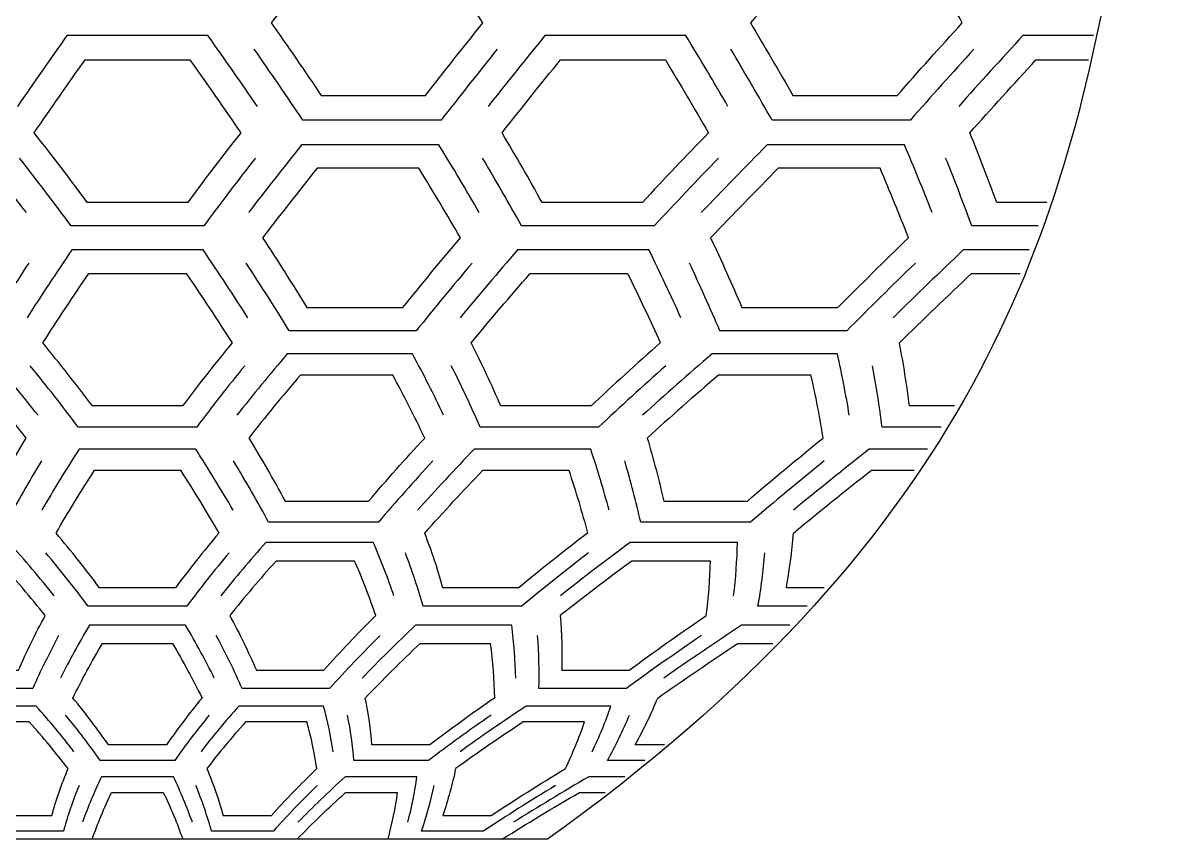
# Model space of a CAD drawing. Extents: x -15.8 to 22.7, y 5.7 to 11.5.
# Drawn here: x 16.046 to 18.343, y 5.681 to 7.327 of the extents above; entities that cross this region are included whole.
import ezdxf

# ---------------------------------------------------------------- set-up
doc = ezdxf.new("R2010")
doc.units = 0
doc.layers.add('DEFAULT', color=7, linetype='CONTINUOUS')

msp = doc.modelspace()

# ---------------------------------------------------------------- linework, layer by layer
at = {"layer": 'DEFAULT'}
msp.add_lwpolyline([(17.1036, 5.6805), (15.4509, 5.6805)], dxfattribs=at)
for points, knots in [([(18.3431, 9.8123), (18.3431, 8.6318), (18.3431, 8.0416), (18.2398, 7.4513), (18.1366, 6.8611), (17.93, 6.2708), (17.1036, 5.6805)], [0, 0, 0, 0, 1, 1, 1, 2, 2, 2, 2]), ([(16.547, 7.327), (16.584, 7.376), (16.6216, 7.425), (16.6597, 7.4739), (16.7319, 7.4739), (16.8042, 7.4739), (16.8764, 7.4739), (16.9094, 7.425), (16.9418, 7.376), (16.9737, 7.327), (16.9345, 7.278), (16.8958, 7.229), (16.8577, 7.1801), (16.7877, 7.1801), (16.7177, 7.1801), (16.6478, 7.1801), (16.6147, 7.229), (16.5812, 7.278), (16.547, 7.327)], [0, 0, 0, 0, 1, 1, 1, 2, 2, 2, 3, 3, 3, 4, 4, 4, 5, 5, 5, 6, 6, 6, 6]), ([(17.5133, 7.327), (17.5554, 7.376), (17.598, 7.425), (17.6412, 7.4739), (17.7135, 7.4739), (17.7857, 7.4739), (17.858, 7.4739), (17.8859, 7.425), (17.9132, 7.376), (17.94, 7.327), (17.8956, 7.278), (17.8519, 7.229), (17.8087, 7.1801), (17.7387, 7.1801), (17.6687, 7.1801), (17.5987, 7.1801), (17.5708, 7.229), (17.5423, 7.278), (17.5133, 7.327)], [0, 0, 0, 0, 1, 1, 1, 2, 2, 2, 3, 3, 3, 4, 4, 4, 5, 5, 5, 6, 6, 6, 6]), ([(16.2773, 7.3014), (16.2299, 7.3014), (16.1825, 7.3014), (16.1352, 7.3014), (16.1014, 7.2537), (16.0682, 7.2061), (16.0355, 7.1584)], [0, 0, 0, 0, 1, 1, 1, 2, 2, 2, 2]), ([(16.519, 7.1584), (16.4863, 7.2061), (16.4531, 7.2537), (16.4193, 7.3014), (16.3719, 7.3014), (16.3246, 7.3014), (16.2773, 7.3014)], [0, 0, 0, 0, 1, 1, 1, 2, 2, 2, 2]), ([(17.2408, 7.3014), (17.1935, 7.3014), (17.1461, 7.3014), (17.0988, 7.3014), (17.0601, 7.2537), (17.0219, 7.2061), (16.9842, 7.1584)], [0, 0, 0, 0, 1, 1, 1, 2, 2, 2, 2]), ([(17.4677, 7.1584), (17.44, 7.2061), (17.4117, 7.2537), (17.3829, 7.3014), (17.3355, 7.3014), (17.2882, 7.3014), (17.2408, 7.3014)], [0, 0, 0, 0, 1, 1, 1, 2, 2, 2, 2]), ([(18.2044, 7.3014), (18.1571, 7.3014), (18.1097, 7.3014), (18.0624, 7.3014), (18.0187, 7.2537), (17.9755, 7.2061), (17.9329, 7.1584)], [0, 0, 0, 0, 1, 1, 1, 2, 2, 2, 2]), ([(17.0024, 7.2737), (16.9643, 7.2261), (16.9267, 7.1784), (16.8896, 7.1308), (16.7966, 7.1308), (16.7037, 7.1308), (16.6107, 7.1308), (16.5786, 7.1784), (16.546, 7.2261), (16.5128, 7.2737)], [0, 0, 0, 0, 1, 1, 1, 2, 2, 2, 3, 3, 3, 3]), ([(17.9631, 7.2737), (17.92, 7.2261), (17.8775, 7.1784), (17.8354, 7.1308), (17.7425, 7.1308), (17.6495, 7.1308), (17.5566, 7.1308), (17.5294, 7.1784), (17.5017, 7.2261), (17.4735, 7.2737)], [0, 0, 0, 0, 1, 1, 1, 2, 2, 2, 3, 3, 3, 3]), ([(16.069, 7.1051), (16.1026, 7.1541), (16.1367, 7.2031), (16.1715, 7.2521), (16.2067, 7.2521), (16.242, 7.2521), (16.2773, 7.2521)], [0, 0, 0, 0, 1, 1, 1, 2, 2, 2, 2]), ([(16.2773, 7.2521), (16.3125, 7.2521), (16.3478, 7.2521), (16.3831, 7.2521), (16.4178, 7.2031), (16.4519, 7.1541), (16.4855, 7.1051)], [0, 0, 0, 0, 1, 1, 1, 2, 2, 2, 2]), ([(17.0122, 7.1051), (17.0508, 7.1541), (17.0901, 7.2031), (17.1299, 7.2521), (17.1652, 7.2521), (17.2005, 7.2521), (17.2357, 7.2521)], [0, 0, 0, 0, 1, 1, 1, 2, 2, 2, 2]), ([(17.2357, 7.2521), (17.271, 7.2521), (17.3062, 7.2521), (17.3415, 7.2521), (17.3711, 7.2031), (17.4002, 7.1541), (17.4286, 7.1051)], [0, 0, 0, 0, 1, 1, 1, 2, 2, 2, 2]), ([(17.9553, 7.1051), (17.9991, 7.1541), (18.0435, 7.2031), (18.0884, 7.2521), (18.1236, 7.2521), (18.1589, 7.2521), (18.1942, 7.2521)], [0, 0, 0, 0, 1, 1, 1, 2, 2, 2, 2]), ([(16.2773, 6.9648), (16.2435, 6.9648), (16.2098, 6.9648), (16.1761, 6.9648), (16.1413, 7.0116), (16.1057, 7.0584), (16.069, 7.1051)], [0, 0, 0, 0, 1, 1, 1, 2, 2, 2, 2]), ([(16.4855, 7.1051), (16.4489, 7.0584), (16.4132, 7.0116), (16.3785, 6.9648), (16.3447, 6.9648), (16.311, 6.9648), (16.2773, 6.9648)], [0, 0, 0, 0, 1, 1, 1, 2, 2, 2, 2]), ([(17.194, 6.9648), (17.1603, 6.9648), (17.1265, 6.9648), (17.0928, 6.9648), (17.0669, 7.0116), (17.04, 7.0584), (17.0122, 7.1051)], [0, 0, 0, 0, 1, 1, 1, 2, 2, 2, 2]), ([(17.4286, 7.1051), (17.3832, 7.0584), (17.3387, 7.0116), (17.2952, 6.9648), (17.2615, 6.9648), (17.2277, 6.9648), (17.194, 6.9648)], [0, 0, 0, 0, 1, 1, 1, 2, 2, 2, 2]), ([(18.1107, 6.9648), (18.077, 6.9648), (18.0433, 6.9648), (18.0095, 6.9648), (17.9924, 7.0116), (17.9744, 7.0584), (17.9553, 7.1051)], [0, 0, 0, 0, 1, 1, 1, 2, 2, 2, 2]), ([(16.0534, 6.9442), (16.0186, 6.9897), (15.983, 7.0352), (15.9463, 7.0807), (15.8541, 7.0807), (15.7619, 7.0807), (15.6696, 7.0807), (15.6416, 7.0352), (15.6144, 6.9897), (15.5882, 6.9442)], [0, 0, 0, 0, 1, 1, 1, 2, 2, 2, 3, 3, 3, 3]), ([(16.9663, 6.9442), (16.9401, 6.9897), (16.913, 7.0352), (16.8849, 7.0807), (16.7926, 7.0807), (16.7004, 7.0807), (16.6082, 7.0807), (16.5715, 7.0352), (16.5358, 6.9897), (16.5011, 6.9442)], [0, 0, 0, 0, 1, 1, 1, 2, 2, 2, 3, 3, 3, 3]), ([(17.8792, 6.9442), (17.8615, 6.9897), (17.8429, 7.0352), (17.8234, 7.0807), (17.7312, 7.0807), (17.639, 7.0807), (17.5467, 7.0807), (17.5015, 7.0352), (17.4573, 6.9897), (17.4139, 6.9442)], [0, 0, 0, 0, 1, 1, 1, 2, 2, 2, 3, 3, 3, 3]), ([(16.2773, 6.9177), (16.2326, 6.9177), (16.188, 6.9177), (16.1434, 6.9177), (16.1096, 6.9632), (16.075, 7.0087), (16.0394, 7.0543)], [0, 0, 0, 0, 1, 1, 1, 2, 2, 2, 2]), ([(16.5152, 7.0543), (16.4795, 7.0087), (16.4449, 6.9632), (16.4111, 6.9177), (16.3665, 6.9177), (16.3219, 6.9177), (16.2773, 6.9177)], [0, 0, 0, 0, 1, 1, 1, 2, 2, 2, 2]), ([(17.1851, 6.9177), (17.1405, 6.9177), (17.0959, 6.9177), (17.0513, 6.9177), (17.0261, 6.9632), (17, 7.0087), (16.9729, 7.0543)], [0, 0, 0, 0, 1, 1, 1, 2, 2, 2, 2]), ([(17.4487, 7.0543), (17.4046, 7.0087), (17.3613, 6.9632), (17.319, 6.9177), (17.2744, 6.9177), (17.2298, 6.9177), (17.1851, 6.9177)], [0, 0, 0, 0, 1, 1, 1, 2, 2, 2, 2]), ([(18.093, 6.9177), (18.0484, 6.9177), (18.0038, 6.9177), (17.9592, 6.9177), (17.9425, 6.9632), (17.925, 7.0087), (17.9065, 7.0543)], [0, 0, 0, 0, 1, 1, 1, 2, 2, 2, 2]), ([(16.5295, 6.8933), (16.5652, 6.94), (16.6018, 6.9868), (16.6395, 7.0336), (16.7079, 7.0336), (16.7763, 7.0336), (16.8447, 7.0336), (16.8736, 6.9868), (16.9014, 6.94), (16.9283, 6.8933), (16.8888, 6.8465), (16.8501, 6.7997), (16.8125, 6.7529), (16.748, 6.7529), (16.6834, 6.7529), (16.6189, 6.7529), (16.5901, 6.7997), (16.5602, 6.8465), (16.5295, 6.8933)], [0, 0, 0, 0, 1, 1, 1, 2, 2, 2, 3, 3, 3, 4, 4, 4, 5, 5, 5, 6, 6, 6, 6]), ([(17.4327, 6.8933), (17.4772, 6.94), (17.5227, 6.9868), (17.5692, 7.0336), (17.6376, 7.0336), (17.706, 7.0336), (17.7744, 7.0336), (17.7945, 6.9868), (17.8135, 6.94), (17.8316, 6.8933), (17.7832, 6.8465), (17.7358, 6.7997), (17.6894, 6.7529), (17.6248, 6.7529), (17.5603, 6.7529), (17.4958, 6.7529), (17.4757, 6.7997), (17.4547, 6.8465), (17.4327, 6.8933)], [0, 0, 0, 0, 1, 1, 1, 2, 2, 2, 3, 3, 3, 4, 4, 4, 5, 5, 5, 6, 6, 6, 6]), ([(16.2773, 6.8688), (16.2331, 6.8688), (16.1889, 6.8688), (16.1448, 6.8688), (16.1139, 6.8233), (16.0839, 6.7778), (16.0548, 6.7323)], [0, 0, 0, 0, 1, 1, 1, 2, 2, 2, 2]), ([(16.4997, 6.7323), (16.4706, 6.7778), (16.4406, 6.8233), (16.4097, 6.8688), (16.3656, 6.8688), (16.3214, 6.8688), (16.2773, 6.8688)], [0, 0, 0, 0, 1, 1, 1, 2, 2, 2, 2]), ([(17.1759, 6.8688), (17.1318, 6.8688), (17.0876, 6.8688), (17.0434, 6.8688), (17.004, 6.8233), (16.9654, 6.7778), (16.9278, 6.7323)], [0, 0, 0, 0, 1, 1, 1, 2, 2, 2, 2]), ([(17.3727, 6.7323), (17.3522, 6.7778), (17.3308, 6.8233), (17.3084, 6.8688), (17.2643, 6.8688), (17.2201, 6.8688), (17.1759, 6.8688)], [0, 0, 0, 0, 1, 1, 1, 2, 2, 2, 2]), ([(18.0746, 6.8688), (18.0304, 6.8688), (17.9863, 6.8688), (17.9421, 6.8688), (17.8941, 6.8233), (17.847, 6.7778), (17.8008, 6.7323)], [0, 0, 0, 0, 1, 1, 1, 2, 2, 2, 2]), ([(16.0581, 6.8424), (16.0282, 6.7969), (15.9993, 6.7514), (15.9712, 6.7058), (15.8859, 6.7058), (15.8006, 6.7058), (15.7153, 6.7058), (15.6787, 6.7514), (15.6411, 6.7969), (15.6027, 6.8424)], [0, 0, 0, 0, 1, 1, 1, 2, 2, 2, 3, 3, 3, 3]), ([(16.9518, 6.8424), (16.9134, 6.7969), (16.8758, 6.7514), (16.8392, 6.7058), (16.7539, 6.7058), (16.6686, 6.7058), (16.5833, 6.7058), (16.5552, 6.7514), (16.5263, 6.7969), (16.4964, 6.8424)], [0, 0, 0, 0, 1, 1, 1, 2, 2, 2, 3, 3, 3, 3]), ([(17.8455, 6.8424), (17.7985, 6.7969), (17.7524, 6.7514), (17.7072, 6.7058), (17.6219, 6.7058), (17.5366, 6.7058), (17.4513, 6.7058), (17.4318, 6.7514), (17.4114, 6.7969), (17.3901, 6.8424)], [0, 0, 0, 0, 1, 1, 1, 2, 2, 2, 3, 3, 3, 3]), ([(16.0866, 6.6814), (16.1165, 6.7282), (16.1473, 6.7749), (16.179, 6.8217), (16.2118, 6.8217), (16.2445, 6.8217), (16.2773, 6.8217)], [0, 0, 0, 0, 1, 1, 1, 2, 2, 2, 2]), ([(16.2773, 6.8217), (16.31, 6.8217), (16.3427, 6.8217), (16.3755, 6.8217), (16.4073, 6.7749), (16.4381, 6.7282), (16.4679, 6.6814)], [0, 0, 0, 0, 1, 1, 1, 2, 2, 2, 2]), ([(16.95, 6.6814), (16.9887, 6.7282), (17.0283, 6.7749), (17.0688, 6.8217), (17.1016, 6.8217), (17.1343, 6.8217), (17.1671, 6.8217)], [0, 0, 0, 0, 1, 1, 1, 2, 2, 2, 2]), ([(17.1671, 6.8217), (17.1998, 6.8217), (17.2326, 6.8217), (17.2653, 6.8217), (17.2883, 6.7749), (17.3103, 6.7282), (17.3313, 6.6814)], [0, 0, 0, 0, 1, 1, 1, 2, 2, 2, 2]), ([(17.8134, 6.6814), (17.8609, 6.7282), (17.9093, 6.7749), (17.9587, 6.8217), (17.9914, 6.8217), (18.0242, 6.8217), (18.0569, 6.8217)], [0, 0, 0, 0, 1, 1, 1, 2, 2, 2, 2]), ([(16.2773, 6.5543), (16.2469, 6.5543), (16.2166, 6.5543), (16.1863, 6.5543), (16.1546, 6.5967), (16.1213, 6.639), (16.0866, 6.6814)], [0, 0, 0, 0, 1, 1, 1, 2, 2, 2, 2]), ([(16.4679, 6.6814), (16.4332, 6.639), (16.3999, 6.5967), (16.3682, 6.5543), (16.3379, 6.5543), (16.3076, 6.5543), (16.2773, 6.5543)], [0, 0, 0, 0, 1, 1, 1, 2, 2, 2, 2]), ([(17.1009, 6.5543), (17.0706, 6.5543), (17.0402, 6.5543), (17.0099, 6.5543), (16.9914, 6.5967), (16.9715, 6.639), (16.95, 6.6814)], [0, 0, 0, 0, 1, 1, 1, 2, 2, 2, 2]), ([(17.3313, 6.6814), (17.2833, 6.639), (17.2368, 6.5967), (17.1918, 6.5543), (17.1615, 6.5543), (17.1312, 6.5543), (17.1009, 6.5543)], [0, 0, 0, 0, 1, 1, 1, 2, 2, 2, 2]), ([(17.9245, 6.5543), (17.8942, 6.5543), (17.8639, 6.5543), (17.8335, 6.5543), (17.8283, 6.5967), (17.8216, 6.639), (17.8134, 6.6814)], [0, 0, 0, 0, 1, 1, 1, 2, 2, 2, 2]), ([(16.0768, 6.5356), (16.0443, 6.5769), (16.0105, 6.618), (15.9753, 6.6592), (15.8911, 6.6592), (15.8069, 6.6592), (15.7228, 6.6592), (15.7005, 6.618), (15.6795, 6.5769), (15.66, 6.5356)], [0, 0, 0, 0, 1, 1, 1, 2, 2, 2, 3, 3, 3, 3]), ([(16.8945, 6.5356), (16.875, 6.5769), (16.8541, 6.618), (16.8317, 6.6592), (16.7476, 6.6592), (16.6634, 6.6592), (16.5792, 6.6592), (16.544, 6.618), (16.5102, 6.5769), (16.4778, 6.5356)], [0, 0, 0, 0, 1, 1, 1, 2, 2, 2, 3, 3, 3, 3]), ([(17.7123, 6.5356), (17.7056, 6.5769), (17.6976, 6.618), (17.6882, 6.6592), (17.604, 6.6592), (17.5199, 6.6592), (17.4357, 6.6592), (17.3876, 6.618), (17.3409, 6.5769), (17.2955, 6.5356)], [0, 0, 0, 0, 1, 1, 1, 2, 2, 2, 3, 3, 3, 3]), ([(15.6982, 6.4896), (15.7182, 6.5319), (15.7397, 6.5743), (15.7626, 6.6166), (15.8247, 6.6166), (15.8867, 6.6166), (15.9488, 6.6166), (15.985, 6.5743), (16.0197, 6.5319), (16.053, 6.4896), (16.0271, 6.4472), (16.0027, 6.4049), (15.9798, 6.3625), (15.9236, 6.3625), (15.8674, 6.3625), (15.8112, 6.3625), (15.775, 6.4049), (15.7374, 6.4472), (15.6982, 6.4896)], [0, 0, 0, 0, 1, 1, 1, 2, 2, 2, 3, 3, 3, 4, 4, 4, 5, 5, 5, 6, 6, 6, 6]), ([(16.2773, 6.5117), (16.2374, 6.5117), (16.1976, 6.5117), (16.1578, 6.5117), (16.1269, 6.5529), (16.0946, 6.5941), (16.0609, 6.6353)], [0, 0, 0, 0, 1, 1, 1, 2, 2, 2, 2]), ([(16.4936, 6.6353), (16.4599, 6.5941), (16.4276, 6.5529), (16.3967, 6.5117), (16.3569, 6.5117), (16.3171, 6.5117), (16.2773, 6.5117)], [0, 0, 0, 0, 1, 1, 1, 2, 2, 2, 2]), ([(16.5015, 6.4896), (16.5348, 6.5319), (16.5695, 6.5743), (16.6057, 6.6166), (16.6678, 6.6166), (16.7298, 6.6166), (16.7919, 6.6166), (16.8148, 6.5743), (16.8363, 6.5319), (16.8563, 6.4896), (16.8172, 6.4472), (16.7795, 6.4049), (16.7433, 6.3625), (16.6871, 6.3625), (16.6309, 6.3625), (16.5747, 6.3625), (16.5518, 6.4049), (16.5274, 6.4472), (16.5015, 6.4896)], [0, 0, 0, 0, 1, 1, 1, 2, 2, 2, 3, 3, 3, 4, 4, 4, 5, 5, 5, 6, 6, 6, 6]), ([(17.0875, 6.5117), (17.0477, 6.5117), (17.0079, 6.5117), (16.9681, 6.5117), (16.9501, 6.5529), (16.9307, 6.5941), (16.9099, 6.6353)], [0, 0, 0, 0, 1, 1, 1, 2, 2, 2, 2]), ([(17.3426, 6.6353), (17.296, 6.5941), (17.2508, 6.5529), (17.2069, 6.5117), (17.1672, 6.5117), (17.1273, 6.5117), (17.0875, 6.5117)], [0, 0, 0, 0, 1, 1, 1, 2, 2, 2, 2]), ([(17.3049, 6.4896), (17.3514, 6.5319), (17.3994, 6.5743), (17.4489, 6.6166), (17.5109, 6.6166), (17.573, 6.6166), (17.635, 6.6166), (17.6447, 6.5743), (17.6529, 6.5319), (17.6596, 6.4896), (17.6072, 6.4472), (17.5563, 6.4049), (17.5068, 6.3625), (17.4506, 6.3625), (17.3944, 6.3625), (17.3382, 6.3625), (17.3286, 6.4049), (17.3175, 6.4472), (17.3049, 6.4896)], [0, 0, 0, 0, 1, 1, 1, 2, 2, 2, 3, 3, 3, 4, 4, 4, 5, 5, 5, 6, 6, 6, 6]), ([(17.8978, 6.5117), (17.858, 6.5117), (17.8181, 6.5117), (17.7783, 6.5117), (17.7732, 6.5529), (17.7668, 6.5941), (17.7589, 6.6353)], [0, 0, 0, 0, 1, 1, 1, 2, 2, 2, 2]), ([(16.2773, 6.4674), (16.2381, 6.4674), (16.199, 6.4674), (16.1599, 6.4674), (16.1332, 6.4262), (16.108, 6.385), (16.0842, 6.3438)], [0, 0, 0, 0, 1, 1, 1, 2, 2, 2, 2]), ([(16.4703, 6.3438), (16.4465, 6.385), (16.4213, 6.4262), (16.3947, 6.4674), (16.3555, 6.4674), (16.3164, 6.4674), (16.2773, 6.4674)], [0, 0, 0, 0, 1, 1, 1, 2, 2, 2, 2]), ([(17.0736, 6.4674), (17.0345, 6.4674), (16.9954, 6.4674), (16.9562, 6.4674), (16.9167, 6.4262), (16.8786, 6.385), (16.8419, 6.3438)], [0, 0, 0, 0, 1, 1, 1, 2, 2, 2, 2]), ([(17.228, 6.3438), (17.2171, 6.385), (17.2047, 6.4262), (17.191, 6.4674), (17.1519, 6.4674), (17.1128, 6.4674), (17.0736, 6.4674)], [0, 0, 0, 0, 1, 1, 1, 2, 2, 2, 2]), ([(17.87, 6.4674), (17.8309, 6.4674), (17.7917, 6.4674), (17.7526, 6.4674), (17.7002, 6.4262), (17.6492, 6.385), (17.5995, 6.3438)], [0, 0, 0, 0, 1, 1, 1, 2, 2, 2, 2]), ([(16.0838, 6.4435), (16.0588, 6.4023), (16.0351, 6.3611), (16.0128, 6.3199), (15.939, 6.3199), (15.8653, 6.3199), (15.7916, 6.3199), (15.7564, 6.3611), (15.7198, 6.4023), (15.6818, 6.4435)], [0, 0, 0, 0, 1, 1, 1, 2, 2, 2, 3, 3, 3, 3]), ([(16.8727, 6.4435), (16.8347, 6.4023), (16.7981, 6.3611), (16.7629, 6.3199), (16.6892, 6.3199), (16.6155, 6.3199), (16.5417, 6.3199), (16.5194, 6.3611), (16.4958, 6.4023), (16.4707, 6.4435)], [0, 0, 0, 0, 1, 1, 1, 2, 2, 2, 3, 3, 3, 3]), ([(17.6616, 6.4435), (17.6107, 6.4023), (17.5612, 6.3611), (17.5131, 6.3199), (17.4394, 6.3199), (17.3656, 6.3199), (17.2919, 6.3199), (17.2825, 6.3611), (17.2717, 6.4023), (17.2596, 6.4435)], [0, 0, 0, 0, 1, 1, 1, 2, 2, 2, 3, 3, 3, 3]), ([(16.1132, 6.2978), (16.1376, 6.3401), (16.1635, 6.3825), (16.1908, 6.4248), (16.2196, 6.4248), (16.2484, 6.4248), (16.2773, 6.4248)], [0, 0, 0, 0, 1, 1, 1, 2, 2, 2, 2]), ([(16.2773, 6.4248), (16.3061, 6.4248), (16.3349, 6.4248), (16.3637, 6.4248), (16.391, 6.3825), (16.4169, 6.3401), (16.4414, 6.2978)], [0, 0, 0, 0, 1, 1, 1, 2, 2, 2, 2]), ([(16.8564, 6.2978), (16.8941, 6.3401), (16.9332, 6.3825), (16.9738, 6.4248), (17.0027, 6.4248), (17.0315, 6.4248), (17.0603, 6.4248)], [0, 0, 0, 0, 1, 1, 1, 2, 2, 2, 2]), ([(17.0603, 6.4248), (17.0891, 6.4248), (17.1179, 6.4248), (17.1467, 6.4248), (17.1608, 6.3825), (17.1734, 6.3401), (17.1846, 6.2978)], [0, 0, 0, 0, 1, 1, 1, 2, 2, 2, 2]), ([(17.5996, 6.2978), (17.6506, 6.3401), (17.703, 6.3825), (17.7569, 6.4248), (17.7857, 6.4248), (17.8145, 6.4248), (17.8433, 6.4248)], [0, 0, 0, 0, 1, 1, 1, 2, 2, 2, 2]), ([(16.2773, 6.1876), (16.2518, 6.1876), (16.2263, 6.1876), (16.2008, 6.1876), (16.1735, 6.2243), (16.1443, 6.2611), (16.1132, 6.2978)], [0, 0, 0, 0, 1, 1, 1, 2, 2, 2, 2]), ([(16.4414, 6.2978), (16.4103, 6.2611), (16.381, 6.2243), (16.3537, 6.1876), (16.3282, 6.1876), (16.3027, 6.1876), (16.2773, 6.1876)], [0, 0, 0, 0, 1, 1, 1, 2, 2, 2, 2]), ([(16.9696, 6.1876), (16.9441, 6.1876), (16.9186, 6.1876), (16.8931, 6.1876), (16.8828, 6.2243), (16.8705, 6.2611), (16.8564, 6.2978)], [0, 0, 0, 0, 1, 1, 1, 2, 2, 2, 2]), ([(17.1846, 6.2978), (17.1365, 6.2611), (17.0903, 6.2243), (17.046, 6.1876), (17.0205, 6.1876), (16.995, 6.1876), (16.9696, 6.1876)], [0, 0, 0, 0, 1, 1, 1, 2, 2, 2, 2]), ([(17.6619, 6.1876), (17.6364, 6.1876), (17.6109, 6.1876), (17.5854, 6.1876), (17.592, 6.2243), (17.5968, 6.2611), (17.5996, 6.2978)], [0, 0, 0, 0, 1, 1, 1, 2, 2, 2, 2]), ([(16.1093, 6.1714), (16.0808, 6.2071), (16.0505, 6.2429), (16.0183, 6.2786), (15.9462, 6.2786), (15.874, 6.2786), (15.8018, 6.2786), (15.7862, 6.2429), (15.7724, 6.2071), (15.7603, 6.1714)], [0, 0, 0, 0, 1, 1, 1, 2, 2, 2, 3, 3, 3, 3]), ([(16.7942, 6.1714), (16.7821, 6.2071), (16.7683, 6.2429), (16.7527, 6.2786), (16.6805, 6.2786), (16.6083, 6.2786), (16.5362, 6.2786), (16.5041, 6.2429), (16.4737, 6.2071), (16.4452, 6.1714)], [0, 0, 0, 0, 1, 1, 1, 2, 2, 2, 3, 3, 3, 3]), ([(17.479, 6.1714), (17.4834, 6.2071), (17.4861, 6.2429), (17.487, 6.2786), (17.4149, 6.2786), (17.3427, 6.2786), (17.2705, 6.2786), (17.2219, 6.2429), (17.175, 6.2071), (17.13, 6.1714)], [0, 0, 0, 0, 1, 1, 1, 2, 2, 2, 3, 3, 3, 3]), ([(16.2773, 6.1507), (16.2441, 6.1507), (16.2109, 6.1507), (16.1777, 6.1507), (16.1511, 6.1864), (16.1227, 6.2221), (16.0926, 6.2578)], [0, 0, 0, 0, 1, 1, 1, 2, 2, 2, 2]), ([(16.4619, 6.2578), (16.4318, 6.2221), (16.4034, 6.1864), (16.3768, 6.1507), (16.3436, 6.1507), (16.3104, 6.1507), (16.2773, 6.1507)], [0, 0, 0, 0, 1, 1, 1, 2, 2, 2, 2]), ([(16.9525, 6.1507), (16.9193, 6.1507), (16.8861, 6.1507), (16.8529, 6.1507), (16.8428, 6.1864), (16.831, 6.2221), (16.8173, 6.2578)], [0, 0, 0, 0, 1, 1, 1, 2, 2, 2, 2]), ([(17.1867, 6.2578), (17.14, 6.2221), (17.0951, 6.1864), (17.052, 6.1507), (17.0188, 6.1507), (16.9857, 6.1507), (16.9525, 6.1507)], [0, 0, 0, 0, 1, 1, 1, 2, 2, 2, 2]), ([(17.6277, 6.1507), (17.5945, 6.1507), (17.5613, 6.1507), (17.5282, 6.1507), (17.5346, 6.1864), (17.5392, 6.2221), (17.5421, 6.2578)], [0, 0, 0, 0, 1, 1, 1, 2, 2, 2, 2]), ([(15.797, 6.1315), (15.8092, 6.1682), (15.8234, 6.2049), (15.8394, 6.2416), (15.8922, 6.2416), (15.945, 6.2416), (15.9978, 6.2416), (16.0308, 6.2049), (16.0619, 6.1682), (16.0912, 6.1315), (16.0714, 6.0948), (16.0535, 6.0581), (16.0375, 6.0213), (15.9922, 6.0213), (15.9469, 6.0213), (15.9016, 6.0213), (15.8686, 6.0581), (15.8337, 6.0948), (15.797, 6.1315)], [0, 0, 0, 0, 1, 1, 1, 2, 2, 2, 3, 3, 3, 4, 4, 4, 5, 5, 5, 6, 6, 6, 6]), ([(16.4633, 6.1315), (16.4926, 6.1682), (16.5237, 6.2049), (16.5567, 6.2416), (16.6095, 6.2416), (16.6623, 6.2416), (16.7151, 6.2416), (16.7311, 6.2049), (16.7453, 6.1682), (16.7576, 6.1315), (16.7208, 6.0948), (16.6859, 6.0581), (16.6529, 6.0213), (16.6076, 6.0213), (16.5623, 6.0213), (16.517, 6.0213), (16.501, 6.0581), (16.4831, 6.0948), (16.4633, 6.1315)], [0, 0, 0, 0, 1, 1, 1, 2, 2, 2, 3, 3, 3, 4, 4, 4, 5, 5, 5, 6, 6, 6, 6]), ([(17.1297, 6.1315), (17.1759, 6.1682), (17.224, 6.2049), (17.274, 6.2416), (17.3268, 6.2416), (17.3796, 6.2416), (17.4323, 6.2416), (17.4314, 6.2049), (17.4286, 6.1682), (17.4239, 6.1315), (17.3702, 6.0948), (17.3183, 6.0581), (17.2684, 6.0213), (17.2231, 6.0213), (17.1778, 6.0213), (17.1325, 6.0213), (17.1334, 6.0581), (17.1325, 6.0948), (17.1297, 6.1315)], [0, 0, 0, 0, 1, 1, 1, 2, 2, 2, 3, 3, 3, 4, 4, 4, 5, 5, 5, 6, 6, 6, 6]), ([(16.2773, 6.1123), (16.245, 6.1123), (16.2126, 6.1123), (16.1803, 6.1123), (16.1592, 6.0766), (16.1399, 6.0409), (16.1223, 6.0051)], [0, 0, 0, 0, 1, 1, 1, 2, 2, 2, 2]), ([(16.4322, 6.0051), (16.4146, 6.0409), (16.3953, 6.0766), (16.3742, 6.1123), (16.3419, 6.1123), (16.3096, 6.1123), (16.2773, 6.1123)], [0, 0, 0, 0, 1, 1, 1, 2, 2, 2, 2]), ([(16.9347, 6.1123), (16.9024, 6.1123), (16.8701, 6.1123), (16.8378, 6.1123), (16.8002, 6.0766), (16.7644, 6.0409), (16.7303, 6.0051)], [0, 0, 0, 0, 1, 1, 1, 2, 2, 2, 2]), ([(17.0401, 6.0051), (17.0391, 6.0409), (17.0362, 6.0766), (17.0317, 6.1123), (16.9993, 6.1123), (16.967, 6.1123), (16.9347, 6.1123)], [0, 0, 0, 0, 1, 1, 1, 2, 2, 2, 2]), ([(17.5922, 6.1123), (17.5599, 6.1123), (17.5276, 6.1123), (17.4953, 6.1123), (17.4412, 6.0766), (17.3888, 6.0409), (17.3382, 6.0051)], [0, 0, 0, 0, 1, 1, 1, 2, 2, 2, 2]), ([(16.1184, 6.0915), (16.0993, 6.0558), (16.0819, 6.0201), (16.0663, 5.9844), (16.0075, 5.9844), (15.9487, 5.9844), (15.8899, 5.9844), (15.8578, 6.0201), (15.8239, 6.0558), (15.7882, 6.0915)], [0, 0, 0, 0, 1, 1, 1, 2, 2, 2, 3, 3, 3, 3]), ([(16.7663, 6.0915), (16.7306, 6.0558), (16.6968, 6.0201), (16.6646, 5.9844), (16.6058, 5.9844), (16.547, 5.9844), (16.4882, 5.9844), (16.4726, 6.0201), (16.4553, 6.0558), (16.4361, 6.0915)], [0, 0, 0, 0, 1, 1, 1, 2, 2, 2, 3, 3, 3, 3]), ([(17.4142, 6.0915), (17.362, 6.0558), (17.3116, 6.0201), (17.263, 5.9844), (17.2042, 5.9844), (17.1454, 5.9844), (17.0866, 5.9844), (17.0875, 6.0201), (17.0866, 6.0558), (17.084, 6.0915)], [0, 0, 0, 0, 1, 1, 1, 2, 2, 2, 3, 3, 3, 3]), ([(16.1471, 5.9652), (16.1651, 6.0019), (16.1849, 6.0386), (16.2066, 6.0753), (16.2301, 6.0753), (16.2537, 6.0753), (16.2773, 6.0753)], [0, 0, 0, 0, 1, 1, 1, 2, 2, 2, 2]), ([(16.2773, 6.0753), (16.3008, 6.0753), (16.3244, 6.0753), (16.3479, 6.0753), (16.3696, 6.0386), (16.3895, 6.0019), (16.4074, 5.9652)], [0, 0, 0, 0, 1, 1, 1, 2, 2, 2, 2]), ([(16.7366, 5.9652), (16.7715, 6.0019), (16.8083, 6.0386), (16.847, 6.0753), (16.8705, 6.0753), (16.8941, 6.0753), (16.9177, 6.0753)], [0, 0, 0, 0, 1, 1, 1, 2, 2, 2, 2]), ([(16.9177, 6.0753), (16.9412, 6.0753), (16.9648, 6.0753), (16.9883, 6.0753), (16.9931, 6.0386), (16.9959, 6.0019), (16.9969, 5.9652)], [0, 0, 0, 0, 1, 1, 1, 2, 2, 2, 2]), ([(17.3261, 5.9652), (17.378, 6.0019), (17.4317, 6.0386), (17.4874, 6.0753), (17.5109, 6.0753), (17.5345, 6.0753), (17.5581, 6.0753)], [0, 0, 0, 0, 1, 1, 1, 2, 2, 2, 2]), ([(16.2773, 5.8709), (16.2577, 5.8709), (16.2382, 5.8709), (16.2186, 5.8709), (16.1969, 5.9024), (16.1731, 5.9338), (16.1471, 5.9652)], [0, 0, 0, 0, 1, 1, 1, 2, 2, 2, 2]), ([(16.4074, 5.9652), (16.3814, 5.9338), (16.3576, 5.9024), (16.3359, 5.8709), (16.3163, 5.8709), (16.2968, 5.8709), (16.2773, 5.8709)], [0, 0, 0, 0, 1, 1, 1, 2, 2, 2, 2]), ([(16.8083, 5.8709), (16.7888, 5.8709), (16.7693, 5.8709), (16.7497, 5.8709), (16.7475, 5.9024), (16.7431, 5.9338), (16.7366, 5.9652)], [0, 0, 0, 0, 1, 1, 1, 2, 2, 2, 2]), ([(16.9969, 5.9652), (16.9514, 5.9338), (16.9081, 5.9024), (16.867, 5.8709), (16.8474, 5.8709), (16.8279, 5.8709), (16.8083, 5.8709)], [0, 0, 0, 0, 1, 1, 1, 2, 2, 2, 2]), ([(17.3395, 5.8709), (17.3199, 5.8709), (17.3004, 5.8709), (17.2808, 5.8709), (17.2981, 5.9024), (17.3131, 5.9338), (17.3261, 5.9652)], [0, 0, 0, 0, 1, 1, 1, 2, 2, 2, 2]), ([(16.1491, 5.8571), (16.1258, 5.8876), (16.1004, 5.9182), (16.073, 5.9488), (16.0161, 5.9488), (15.9591, 5.9488), (15.9022, 5.9488), (15.8937, 5.9182), (15.8873, 5.8876), (15.8829, 5.8571)], [0, 0, 0, 0, 1, 1, 1, 2, 2, 2, 3, 3, 3, 3]), ([(16.2773, 5.8393), (16.2521, 5.8393), (16.227, 5.8393), (16.2019, 5.8393), (16.1807, 5.8699), (16.1576, 5.9004), (16.1324, 5.931)], [0, 0, 0, 0, 1, 1, 1, 2, 2, 2, 2]), ([(16.4221, 5.931), (16.3969, 5.9004), (16.3738, 5.8699), (16.3527, 5.8393), (16.3275, 5.8393), (16.3024, 5.8393), (16.2773, 5.8393)], [0, 0, 0, 0, 1, 1, 1, 2, 2, 2, 2]), ([(16.6716, 5.8571), (16.6672, 5.8876), (16.6608, 5.9182), (16.6523, 5.9488), (16.5954, 5.9488), (16.5384, 5.9488), (16.4815, 5.9488), (16.4541, 5.9182), (16.4287, 5.8876), (16.4054, 5.8571)], [0, 0, 0, 0, 1, 1, 1, 2, 2, 2, 3, 3, 3, 3]), ([(16.7888, 5.8393), (16.7636, 5.8393), (16.7385, 5.8393), (16.7134, 5.8393), (16.7112, 5.8699), (16.707, 5.9004), (16.7008, 5.931)], [0, 0, 0, 0, 1, 1, 1, 2, 2, 2, 2]), ([(16.9904, 5.931), (16.9463, 5.9004), (16.9042, 5.8699), (16.8642, 5.8393), (16.839, 5.8393), (16.8139, 5.8393), (16.7888, 5.8393)], [0, 0, 0, 0, 1, 1, 1, 2, 2, 2, 2]), ([(17.1942, 5.8571), (17.2087, 5.8876), (17.2212, 5.9182), (17.2316, 5.9488), (17.1747, 5.9488), (17.1177, 5.9488), (17.0608, 5.9488), (17.0145, 5.9182), (16.9701, 5.8876), (16.9279, 5.8571)], [0, 0, 0, 0, 1, 1, 1, 2, 2, 2, 3, 3, 3, 3]), ([(17.3003, 5.8393), (17.2751, 5.8393), (17.25, 5.8393), (17.2249, 5.8393), (17.2416, 5.8699), (17.2564, 5.9004), (17.2691, 5.931)], [0, 0, 0, 0, 1, 1, 1, 2, 2, 2, 2]), ([(15.9159, 5.8229), (15.9203, 5.8543), (15.9269, 5.8857), (15.9356, 5.9171), (15.9768, 5.9171), (16.018, 5.9171), (16.0592, 5.9171), (16.0874, 5.8857), (16.1134, 5.8543), (16.1373, 5.8229), (16.1243, 5.7914), (16.1134, 5.76), (16.1047, 5.7286), (16.0721, 5.7286), (16.0395, 5.7286), (16.0069, 5.7286), (15.9787, 5.76), (15.9484, 5.7914), (15.9159, 5.8229)], [0, 0, 0, 0, 1, 1, 1, 2, 2, 2, 3, 3, 3, 4, 4, 4, 5, 5, 5, 6, 6, 6, 6]), ([(16.4172, 5.8229), (16.4411, 5.8543), (16.4671, 5.8857), (16.4953, 5.9171), (16.5365, 5.9171), (16.5777, 5.9171), (16.6189, 5.9171), (16.6276, 5.8857), (16.6342, 5.8543), (16.6386, 5.8229), (16.6061, 5.7914), (16.5758, 5.76), (16.5476, 5.7286), (16.515, 5.7286), (16.4824, 5.7286), (16.4498, 5.7286), (16.4411, 5.76), (16.4302, 5.7914), (16.4172, 5.8229)], [0, 0, 0, 0, 1, 1, 1, 2, 2, 2, 3, 3, 3, 4, 4, 4, 5, 5, 5, 6, 6, 6, 6]), ([(16.9186, 5.8229), (16.9619, 5.8543), (17.0074, 5.8857), (17.055, 5.9171), (17.0962, 5.9171), (17.1374, 5.9171), (17.1786, 5.9171), (17.1679, 5.8857), (17.155, 5.8543), (17.1399, 5.8229), (17.088, 5.7914), (17.0382, 5.76), (16.9906, 5.7286), (16.958, 5.7286), (16.9254, 5.7286), (16.8928, 5.7286), (16.9035, 5.76), (16.9121, 5.7914), (16.9186, 5.8229)], [0, 0, 0, 0, 1, 1, 1, 2, 2, 2, 3, 3, 3, 4, 4, 4, 5, 5, 5, 6, 6, 6, 6]), ([(16.1595, 5.7887), (16.147, 5.7581), (16.1365, 5.7276), (16.128, 5.697), (16.0864, 5.697), (16.0448, 5.697), (16.0032, 5.697), (15.9757, 5.7276), (15.9463, 5.7581), (15.9148, 5.7887)], [0, 0, 0, 0, 1, 1, 1, 2, 2, 2, 3, 3, 3, 3]), ([(16.2773, 5.8064), (16.2531, 5.8064), (16.229, 5.8064), (16.2049, 5.8064), (16.1901, 5.7759), (16.1773, 5.7453), (16.1666, 5.7147)], [0, 0, 0, 0, 1, 1, 1, 2, 2, 2, 2]), ([(16.3879, 5.7147), (16.3772, 5.7453), (16.3644, 5.7759), (16.3497, 5.8064), (16.3255, 5.8064), (16.3014, 5.8064), (16.2773, 5.8064)], [0, 0, 0, 0, 1, 1, 1, 2, 2, 2, 2]), ([(16.6397, 5.7887), (16.6082, 5.7581), (16.5787, 5.7276), (16.5514, 5.697), (16.5097, 5.697), (16.4681, 5.697), (16.4265, 5.697), (16.418, 5.7276), (16.4075, 5.7581), (16.395, 5.7887)], [0, 0, 0, 0, 1, 1, 1, 2, 2, 2, 3, 3, 3, 3]), ([(16.7684, 5.8064), (16.7443, 5.8064), (16.7201, 5.8064), (16.696, 5.8064), (16.6623, 5.7759), (16.6306, 5.7453), (16.6009, 5.7147)], [0, 0, 0, 0, 1, 1, 1, 2, 2, 2, 2]), ([(16.8223, 5.7147), (16.8305, 5.7453), (16.8367, 5.7759), (16.8408, 5.8064), (16.8167, 5.8064), (16.7925, 5.8064), (16.7684, 5.8064)], [0, 0, 0, 0, 1, 1, 1, 2, 2, 2, 2]), ([(17.1198, 5.7887), (17.0694, 5.7581), (17.0211, 5.7276), (16.9747, 5.697), (16.9331, 5.697), (16.8915, 5.697), (16.8499, 5.697), (16.8603, 5.7276), (16.8688, 5.7581), (16.8751, 5.7887)], [0, 0, 0, 0, 1, 1, 1, 2, 2, 2, 3, 3, 3, 3]), ([(17.2596, 5.8064), (17.2354, 5.8064), (17.2113, 5.8064), (17.1871, 5.8064), (17.1345, 5.7759), (17.0839, 5.7453), (17.0353, 5.7147)], [0, 0, 0, 0, 1, 1, 1, 2, 2, 2, 2]), ([(16.186, 5.6805), (16.1969, 5.712), (16.21, 5.7434), (16.2252, 5.7748), (16.2425, 5.7748), (16.2599, 5.7748), (16.2773, 5.7748)], [0, 0, 0, 0, 1, 1, 1, 2, 2, 2, 2]), ([(16.2773, 5.7748), (16.2946, 5.7748), (16.312, 5.7748), (16.3293, 5.7748), (16.3445, 5.7434), (16.3576, 5.712), (16.3685, 5.6805)], [0, 0, 0, 0, 1, 1, 1, 2, 2, 2, 2]), ([(16.5992, 5.6805), (16.6296, 5.712), (16.6621, 5.7434), (16.6968, 5.7748), (16.7141, 5.7748), (16.7315, 5.7748), (16.7488, 5.7748)], [0, 0, 0, 0, 1, 1, 1, 2, 2, 2, 2]), ([(16.7488, 5.7748), (16.7662, 5.7748), (16.7835, 5.7748), (16.8009, 5.7748), (16.7966, 5.7434), (16.7902, 5.712), (16.7817, 5.6805)], [0, 0, 0, 0, 1, 1, 1, 2, 2, 2, 2]), ([(17.0124, 5.6805), (17.0622, 5.712), (17.1142, 5.7434), (17.1683, 5.7748), (17.1857, 5.7748), (17.203, 5.7748), (17.2204, 5.7748)], [0, 0, 0, 0, 1, 1, 1, 2, 2, 2, 2])]:
    msp.add_open_spline(points, degree=3, knots=knots, dxfattribs=at)

doc.saveas('drawing.dxf')
